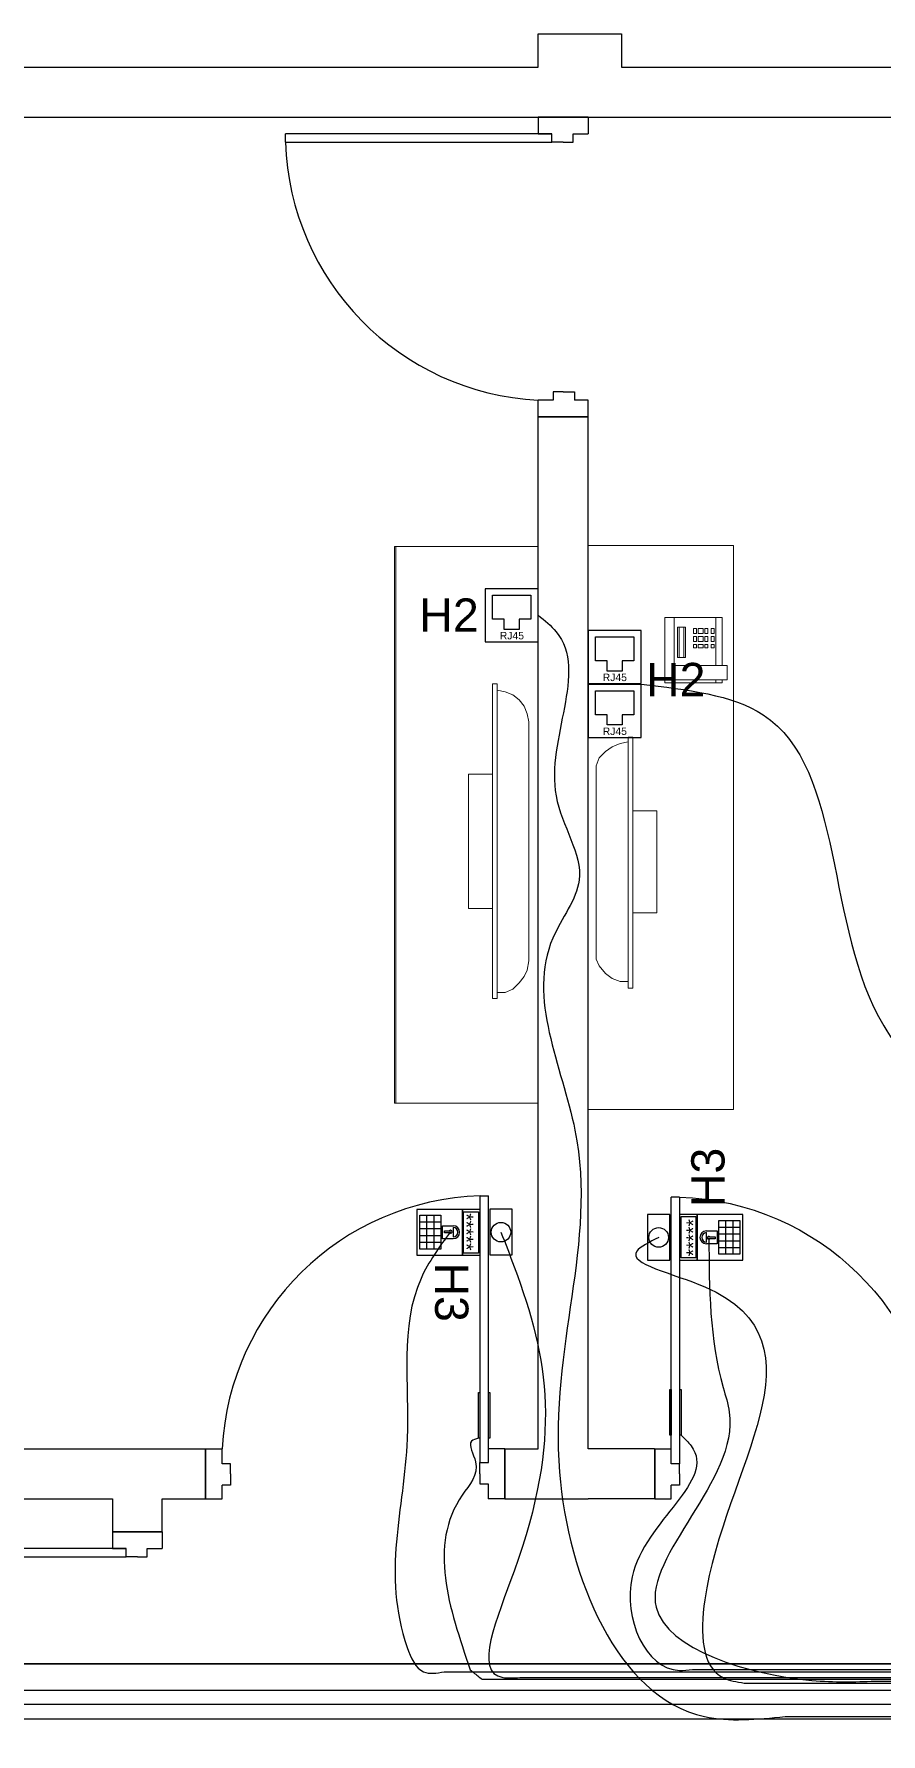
# Model space of a CAD drawing. Header units: metres. Extents: x 131 to 1703, y 190 to 2058.
# Drawn here: x 1479.39 to 1481.94, y 1999.49 to 2004.59 of the extents above; entities that cross this region are included whole.
import ezdxf

# ---------------------------------------------------------------- set-up
doc = ezdxf.new("R2010")
doc.units = ezdxf.units.M
for name, color, linetype in [('Cables Lecteur de badge et autres', 7, 'Continuous'), ('Cables RJ45', 7, 'Continuous'), ('Lecteur de Badge & autres', 7, 'Continuous'), ('Mobilier', 7, 'Continuous'), ('Murs', 7, 'Continuous'), ('Portes', 7, 'Continuous'), ('Prise RJ45', 7, 'Continuous')]:
    doc.layers.add(name, color=color, linetype=linetype)
doc.layers.add('Chemin de cable', color=7, linetype='Continuous', lineweight=30)
doc.styles.get("Standard").update_dxf_attribs({"font": 'arial.ttf'})

# ---------------------------------------------------------------- blocks, each defined once
blk = doc.blocks.new('Television 1')
at = {"layer": 'Mobilier', "lineweight": 9}
for points in [[(4.5444, 9.0129), (4.5427, 9.0129), (4.5427, 9.5995), (4.5444, 9.5995), (4.5444, 9.0129), (4.6944, 9.0129), (4.6944, 9.5995), (4.5444, 9.5995)], [(4.651, 9.4545), (4.646, 9.4545)], [(4.646, 9.4495), (4.646, 9.4512), (4.646, 9.4529), (4.646, 9.4545), (4.646, 9.4529), (4.646, 9.4512), (4.646, 9.4495), (4.646, 9.1279), (4.646, 9.1262), (4.646, 9.1245), (4.646, 9.1229), (4.651, 9.1229), (4.651, 9.1245), (4.651, 9.1262), (4.651, 9.1279), (4.651, 9.1262), (4.651, 9.1245)], [(4.646, 9.1295), (4.646, 9.4479)], [(4.646, 9.4479), (4.646, 9.4479)], [(4.651, 9.4495), (4.651, 9.4512), (4.651, 9.4529), (4.651, 9.4545), (4.651, 9.4529), (4.651, 9.4512), (4.651, 9.4495), (4.651, 9.1279)], [(4.6844, 9.4145), (4.6827, 9.4229), (4.6794, 9.4312), (4.6744, 9.4379), (4.6677, 9.4429), (4.6594, 9.4462), (4.651, 9.4479)], [(4.646, 9.1479), (4.646, 9.4295)], [(4.646, 9.2179), (4.621, 9.2179), (4.621, 9.3595), (4.646, 9.3595)], [(4.6844, 9.1629), (4.6827, 9.1529), (4.6794, 9.1462), (4.6744, 9.1395), (4.6677, 9.1329), (4.6594, 9.1295), (4.651, 9.1295)], [(4.646, 9.1295), (4.646, 9.1295)], [(4.646, 9.1279), (4.646, 9.1262), (4.646, 9.1245)]]:
    blk.add_lwpolyline(points, dxfattribs=at)
for points in [[(4.651, 9.4479), (4.651, 9.1295)], [(4.6844, 9.4145), (4.6844, 9.1629)]]:
    blk.add_lwpolyline(points, close=True, dxfattribs=at)
blk = doc.blocks.new('Television + telephone')
at = {"layer": 'Mobilier', "lineweight": 9}
for points in [[(1479.4016, 2007.8629), (1479.4016, 2007.8613), (1479.4016, 2007.2763), (1479.4016, 2007.2746), (1479.4016, 2007.8629), (1479.2499, 2007.8629), (1479.2499, 2007.2746), (1479.4016, 2007.2746)], [(1479.3299, 2007.7196), (1479.3299, 2007.7879)], [(1479.3399, 2007.7879), (1479.3399, 2007.7379)], [(1479.3449, 2007.7463), (1479.3449, 2007.7779)], [(1479.3499, 2007.7779), (1479.3499, 2007.7463)], [(1479.3832, 2007.7879), (1479.3832, 2007.7379)], [(1479.3899, 2007.7379), (1479.3382, 2007.7379), (1479.3382, 2007.7229), (1479.3899, 2007.7229)], [(1479.3399, 2007.7229), (1479.3399, 2007.7196)], [(1479.3832, 2007.7229), (1479.3832, 2007.7196)], [(1479.2582, 2007.6246), (1479.2582, 2007.633), (1479.2616, 2007.6413), (1479.2682, 2007.648), (1479.2749, 2007.653), (1479.2832, 2007.6563), (1479.2916, 2007.658)], [(1479.2966, 2007.663), (1479.2916, 2007.663)], [(1479.2916, 2007.6596), (1479.2916, 2007.4063), (1479.2916, 2007.4046), (1479.2916, 2007.403), (1479.2916, 2007.4013), (1479.2966, 2007.4013), (1479.2966, 2007.403), (1479.2966, 2007.4046), (1479.2966, 2007.4063), (1479.2966, 2007.6596)], [(1479.2966, 2007.658), (1479.2966, 2007.408)], [(1479.2966, 2007.658), (1479.2966, 2007.658)], [(1479.2966, 2007.6396), (1479.2966, 2007.4263)], [(1479.2966, 2007.5863), (1479.3216, 2007.5863), (1479.3216, 2007.4796), (1479.2966, 2007.4796)], [(1479.2582, 2007.4413), (1479.2582, 2007.4313), (1479.2616, 2007.4246), (1479.2682, 2007.4163), (1479.2749, 2007.4113), (1479.2832, 2007.408), (1479.2916, 2007.408)], [(1479.2916, 2007.4063), (1479.2916, 2007.4046), (1479.2916, 2007.403)], [(1479.2966, 2007.408), (1479.2966, 2007.408)], [(1479.2966, 2007.403), (1479.2966, 2007.4046), (1479.2966, 2007.4063)]]:
    blk.add_lwpolyline(points, dxfattribs=at)
for points in [[(1479.3899, 2007.7379), (1479.3899, 2007.7879), (1479.3299, 2007.7879), (1479.3299, 2007.7196), (1479.3899, 2007.7196), (1479.3899, 2007.7229), (1479.3949, 2007.7229), (1479.3949, 2007.7379)], [(1479.3516, 2007.7463), (1479.3516, 2007.7779), (1479.3432, 2007.7779), (1479.3432, 2007.7463)], [(1479.3599, 2007.7763), (1479.3599, 2007.7713), (1479.3632, 2007.7713), (1479.3632, 2007.7763)], [(1479.3649, 2007.7763), (1479.3649, 2007.7713), (1479.3699, 2007.7713), (1479.3699, 2007.7763)], [(1479.3716, 2007.7763), (1479.3716, 2007.7713), (1479.3749, 2007.7713), (1479.3749, 2007.7763)], [(1479.3782, 2007.7763), (1479.3782, 2007.7713), (1479.3816, 2007.7713), (1479.3816, 2007.7763)], [(1479.3599, 2007.7679), (1479.3599, 2007.7629), (1479.3632, 2007.7629), (1479.3632, 2007.7679)], [(1479.3599, 2007.7596), (1479.3599, 2007.7563), (1479.3632, 2007.7563), (1479.3632, 2007.7596)], [(1479.3649, 2007.7679), (1479.3649, 2007.7629), (1479.3699, 2007.7629), (1479.3699, 2007.7679)], [(1479.3649, 2007.7596), (1479.3649, 2007.7563), (1479.3699, 2007.7563), (1479.3699, 2007.7596)], [(1479.3716, 2007.7679), (1479.3716, 2007.7629), (1479.3749, 2007.7629), (1479.3749, 2007.7679)], [(1479.3716, 2007.7596), (1479.3716, 2007.7563), (1479.3749, 2007.7563), (1479.3749, 2007.7596)], [(1479.3782, 2007.7679), (1479.3782, 2007.7629), (1479.3816, 2007.7629), (1479.3816, 2007.7679)], [(1479.3782, 2007.7596), (1479.3782, 2007.7563), (1479.3816, 2007.7563), (1479.3816, 2007.7596)], [(1479.2916, 2007.6596), (1479.2916, 2007.6613), (1479.2916, 2007.663), (1479.2916, 2007.6613)], [(1479.2916, 2007.408), (1479.2916, 2007.658)], [(1479.2966, 2007.6596), (1479.2966, 2007.6613), (1479.2966, 2007.663), (1479.2966, 2007.6613)], [(1479.2582, 2007.4413), (1479.2582, 2007.6246)]]:
    blk.add_lwpolyline(points, close=True, dxfattribs=at)
blk = doc.blocks.new('Cadre de porte')
at = {"layer": 'Portes'}
for p, q in [((1475.4108, 2002.3926), (1475.4608, 2002.3926)), ((1475.4108, 2002.3926), (1475.4108, 2002.2426)), ((1475.4608, 2002.3476), (1475.4608, 2002.3926)), ((1475.4858, 2002.3476), (1475.4608, 2002.3476)), ((1475.4858, 2002.3176), (1475.4858, 2002.3476)), ((1475.4858, 2002.3176), (1475.4858, 2002.2835)), ((1475.4108, 2002.2426), (1475.4608, 2002.2426)), ((1475.4608, 2002.2426), (1475.4608, 2002.2835)), ((1475.4608, 2002.2426), (1475.4608, 2002.2835)), ((1475.4858, 2002.2835), (1475.4608, 2002.2835))]:
    blk.add_line(p, q, dxfattribs=at)
blk = doc.blocks.new('Battant de porte')
at = {"layer": 'Portes'}
for p, q in [((1476.0711, 2003.4622), (1476.0962, 2003.4622)), ((1476.0711, 2003.4615), (1476.0711, 2003.4622)), ((1476.0711, 2003.4615), (1476.0711, 2002.6615)), ((1476.0962, 2003.4615), (1476.0962, 2003.4622)), ((1476.0962, 2002.6615), (1476.0962, 2003.4615)), ((1476.0711, 2002.6615), (1476.0962, 2002.6615))]:
    blk.add_line(p, q, dxfattribs=at)
blk.add_arc((1476.0962, 2002.6615), 0.801, 91.7926, 177.0715, dxfattribs=at)
blk = doc.blocks.new('PORT RJ45')
at = {"layer": 'Prise RJ45', "color": 30}
blk.add_line((130665.1, 190438.98), (130665.1, 190438.98), dxfattribs=at)
blk.add_lwpolyline([(130665.1, 190435.27), (130670.1, 190435.27), (130670.1, 190440.27), (130665.1, 190440.27)], close=True, dxfattribs=at)
for points in [[(130666.89, 190437.4), (130665.79, 190437.4), (130665.79, 190439.66), (130669.39, 190439.66), (130669.39, 190437.4), (130668.3, 190437.4)], [(130668.3, 190437.4), (130668.3, 190436.44), (130666.89, 190436.44), (130666.89, 190437.4)]]:
    blk.add_lwpolyline(points, dxfattribs=at)
blk.add_text('RJ45', height=0.7, dxfattribs=at).set_placement((130666.47, 190435.5))
blk = doc.blocks.new("CONTROLEUR D'ACCES")
at = {"layer": 'Lecteur de Badge & autres', "color": 1}
for p, q in [((130676.45, 190441.68), (130680.16, 190441.68)), ((130677.19, 190442.44), (130677.19, 190440.13)), ((130677.93, 190442.44), (130677.93, 190440.13)), ((130678.68, 190442.44), (130678.68, 190440.13)), ((130679.42, 190442.44), (130679.42, 190440.13)), ((130680.16, 190442.44), (130680.16, 190440.13)), ((130676.45, 190440.87), (130680.16, 190440.87))]:
    blk.add_line(p, q, dxfattribs=at)
for points in [[(130675.8, 190444.8), (130680.79, 190444.8), (130680.79, 190446.72), (130675.8, 190446.72)], [(130676.08, 190446.57), (130680.59, 190446.57), (130680.59, 190444.93), (130676.08, 190444.93)], [(130675.8, 190439.8), (130680.8, 190439.8), (130680.8, 190444.8), (130675.8, 190444.8)]]:
    blk.add_lwpolyline(points, close=True, dxfattribs=at)
for points in [[(130679.01, 190443.79), (130679.01, 190442.62), (130677.6, 190442.62), (130677.6, 190443.79)], [(130677.79, 190443.79), (130678.82, 190443.79)], [(130678.36, 190443.4), (130678.36, 190442.82), (130678.14, 190442.82), (130678.14, 190443.4)], [(130680.16, 190440.13), (130676.45, 190440.13), (130676.45, 190442.44), (130680.16, 190442.44)]]:
    blk.add_lwpolyline(points, dxfattribs=at)
for centre, radius, start, end in [((130678.3, 190443.79), 0.703, 0, 180), ((130678.3, 190443.79), 0.517, 0, 180), ((130678.25, 190443.52), 0.163, 312.9342, 227.0189)]:
    blk.add_arc(centre, radius, start, end, dxfattribs=at)
blk.add_text('*****', height=1.5, dxfattribs=at).set_placement((130676.22, 190444.48))
blk = doc.blocks.new('Bouton de porte de sortie')
at = {"layer": 'Lecteur de Badge & autres'}
h = blk.add_hatch(dxfattribs=at)
h.set_pattern_fill('ANGLE', color=1)
h.set_pattern_definition([(0, (0, 0), (0, 6.985), [5.08, -1.905]), (90, (0, 0), (-6.985, 4e-16), [5.08, -1.905])])
h.paths.add_polyline_path([(1479.9339, 1987.402, 1), (1479.9929, 1987.402, 1)])
at = {"layer": 'Lecteur de Badge & autres', "color": 1}
blk.add_lwpolyline([(1479.8947, 1987.3683), (1480.032, 1987.3683), (1480.032, 1987.4357), (1479.8947, 1987.4357)], close=True, dxfattribs=at)
blk.add_circle((1479.9634, 1987.402), 0.0295, dxfattribs=at)

msp = doc.modelspace()

# ---------------------------------------------------------------- linework, layer by layer
at = {"layer": 'Cables Lecteur de badge et autres', "color": 1}
for p, q in [((1480.6222, 1999.6723), (1484.0882, 1999.6723)), ((1480.7363, 1999.65), (1484.1184, 1999.6517)), ((1480.8493, 1999.6554), (1484.1118, 1999.6554)), ((1481.3683, 1999.6799), (1484.1261, 1999.6799)), ((1481.5239, 1999.6386), (1484.1509, 1999.6386)), ((1481.9166, 1999.6445), (1484.1551, 1999.6445)), ((1475.6186, 1999.617), (1484.1204, 1999.617)), ((1476.0968, 1999.5757), (1484.0517, 1999.5757))]:
    msp.add_line(p, q, dxfattribs=at)
for points in [[(1480.6416, 2000.9951), (1480.5528, 2000.8544), (1480.5111, 2000.3725), (1480.5111, 1999.7461), (1480.5606, 1999.6723), (1480.6222, 1999.6723)], [(1480.793, 2000.9933), (1480.8328, 2000.8895), (1480.8328, 1999.9754), (1480.7982, 1999.6554), (1480.8493, 1999.6554)], [(1481.2671, 2000.9774), (1481.2015, 2000.9362), (1481.4057, 2000.8289), (1481.4057, 1999.8883), (1481.4616, 1999.6545), (1481.5239, 1999.6386)], [(1481.418, 2000.9767), (1481.4609, 2000.5263), (1481.4794, 2000.4523), (1481.2593, 1999.8666), (1481.7273, 1999.6466), (1481.9166, 1999.6445)], [(1480.726, 2000.3747), (1480.7049, 2000.3653), (1480.7167, 2000.3034), (1480.6765, 2000.2033), (1480.7007, 1999.6787)], [(1481.3342, 2000.3833), (1481.3646, 2000.3514), (1481.1873, 1999.9581), (1481.3292, 1999.6767), (1481.3683, 1999.6799)], [(1480.7007, 1999.6787), (1480.7108, 1999.6705), (1480.7363, 1999.65)]]:
    msp.add_spline(points, degree=3, dxfattribs=at)
at = {"layer": 'Cables RJ45', "color": 30}
for p, q in [((1481.6471, 1999.5381), (1483.8061, 1999.5381)), ((1477.6791, 1999.5314), (1483.7756, 1999.5314))]:
    msp.add_line(p, q, dxfattribs=at)
for points in [[(1480.905, 2002.8465), (1480.9587, 2002.7971), (1480.9587, 2002.3036), (1481.028, 2002.0504), (1480.9491, 2001.8769), (1481.0154, 2001.2994), (1480.9689, 2000.2726), (1481.4048, 1999.5381), (1481.6471, 1999.5381)], [(1481.2144, 2002.639), (1481.5814, 2002.5474), (1481.9434, 2001.613), (1482.3303, 2001.2031), (1482.2314, 1999.5656)]]:
    msp.add_spline(points, degree=3, dxfattribs=at)
at = {"layer": 'Chemin de cable', "color": 5}
msp.add_line((1485.1057, 1999.6965), (1475.4774, 1999.6965), dxfattribs=at)
at = {"layer": 'Lecteur de Badge & autres', "color": 1}
for points in [[(1480.726, 2000.3747), (1480.726, 2000.512), (1480.7293, 2000.512), (1480.7293, 2000.3747)], [(1480.7559, 2000.3747), (1480.7559, 2000.512), (1480.7592, 2000.512), (1480.7592, 2000.3747)], [(1481.301, 2000.3833), (1481.301, 2000.5206), (1481.3043, 2000.5206), (1481.3043, 2000.3833)], [(1481.3309, 2000.3833), (1481.3309, 2000.5206), (1481.3342, 2000.5206), (1481.3342, 2000.3833)]]:
    msp.add_lwpolyline(points, close=True, dxfattribs=at)
at = {"layer": 'Murs'}
for p, q in [((1480.905, 2004.4926), (1480.905, 2004.5926)), ((1480.905, 2004.5926), (1481.155, 2004.5926)), ((1481.155, 2004.5926), (1481.155, 2004.4926)), ((1478.1027, 2004.4926), (1480.905, 2004.4926)), ((1481.155, 2004.4926), (1483.005, 2004.4926)), ((1475.055, 2004.3426), (1486.505, 2004.3426)), ((1480.905, 2000.3426), (1480.905, 2003.4426)), ((1481.055, 2003.4426), (1480.905, 2003.4426)), ((1480.978, 2003.4426), (1481.055, 2003.4426)), ((1481.055, 2000.3426), (1481.055, 2003.4426)), ((1475.055, 2000.3426), (1479.905, 2000.3426)), ((1479.905, 2000.1926), (1479.905, 2000.3426)), ((1480.805, 2000.3426), (1480.805, 2000.1926)), ((1480.805, 2000.3426), (1480.905, 2000.3426)), ((1481.255, 2000.3426), (1481.055, 2000.3426)), ((1481.255, 2000.3426), (1481.255, 2000.1926)), ((1479.905, 2000.2676), (1479.905, 2000.1926)), ((1475.055, 2000.1926), (1479.625, 2000.1926)), ((1479.625, 2000.1926), (1479.625, 2000.0926)), ((1479.775, 2000.0926), (1479.775, 2000.1926)), ((1479.775, 2000.1926), (1479.905, 2000.1926)), ((1480.805, 2000.1926), (1480.905, 2000.1926)), ((1480.905, 2000.1926), (1481.055, 2000.1926)), ((1481.255, 2000.1926), (1481.055, 2000.1926)), ((1479.625, 2000.0926), (1479.775, 2000.0926))]:
    msp.add_line(p, q, dxfattribs=at)

# ---------------------------------------------------------------- block references
for name, p, xscale, yscale, zscale in [('Television 1', (1467.5224, 1975.6873), 2.85078579961804, 2.85078579961804, 2.85078579961804), ('Television + telephone', (-2778.1575, -3778.1951), 2.879305580906146, 2.879305580906146, 2.879305580906146), ('PORT RJ45', (-2684.8604, -4068.3138), 0.03188002179658256, 0.03188002179658256, 0.03188002179658256), ('PORT RJ45', (-2684.551, -4068.4392), 0.03188002179658256, 0.03188002179658256, 0.03188002179658256), ('PORT RJ45', (-2684.551, -4068.601), 0.03188002179658256, 0.03188002179658256, 0.03188002179658256)]:
    msp.add_blockref(name, p, dxfattribs=dict(xscale=xscale, yscale=yscale, zscale=zscale))
at = {"layer": 'Lecteur de Badge & autres', "lineweight": -3, "xscale": 0.02748708318925799, "yscale": 0.02748708318925799, "zscale": 0.02748708318925799}
for p, rotation in [((-3754.0948, 5592.9584), 270), ((6716.1549, -1590.9877), 90)]:
    msp.add_blockref("CONTROLEUR D'ACCES", p, dxfattribs=dict(at, rotation=rotation))
at = {"layer": 'Lecteur de Badge & autres', "color": 1}
for p, rotation in [((-506.609, 3480.9567), 270), ((3468.6691, 521.014), 90)]:
    msp.add_blockref('Bouton de porte de sortie', p, dxfattribs=dict(at, rotation=rotation))
at = {"layer": 'Portes'}
for name, p, rotation in [('Cadre de porte', (-521.3375, 3479.7534), 270), ('Battant de porte', (3483.6075, 528.1964), 90.00000000006547), ('Cadre de porte', (3483.2976, 528.0318), 89.99999999999999), ('Cadre de porte', (2956.2158, 4002.5852), 180), ('Cadre de porte', (-522.6175, 3475.5034), 270), ('Battant de porte', (3482.3275, 523.9464), 90.00000000006547)]:
    msp.add_blockref(name, p, dxfattribs=dict(at, rotation=rotation))
for name, p in [('Battant de porte', (4.6589, -2.3598)), ('Cadre de porte', (4.4943, -2.05)), ('Cadre de porte', (5.8443, -2.05))]:
    msp.add_blockref(name, p, dxfattribs=at)
at = {"layer": 'Portes', "xscale": -1}
msp.add_blockref('Battant de porte', (2957.4012, -2.3639), dxfattribs=at)

# ---------------------------------------------------------------- texts
at = {"layer": 'Lecteur de Badge & autres', "color": 1}
for rotation, p in [(90, (1481.465, 2001.0683)), (270, (1480.5951, 2000.9024))]:
    msp.add_text('H3', height=0.1, rotation=rotation, dxfattribs=at).set_placement(p)
at = {"layer": 'Prise RJ45', "color": 30}
for p in [(1480.5477, 2002.797), (1481.2291, 2002.6034)]:
    msp.add_text('H2', height=0.1, dxfattribs=at).set_placement(p)

doc.saveas('drawing.dxf')
